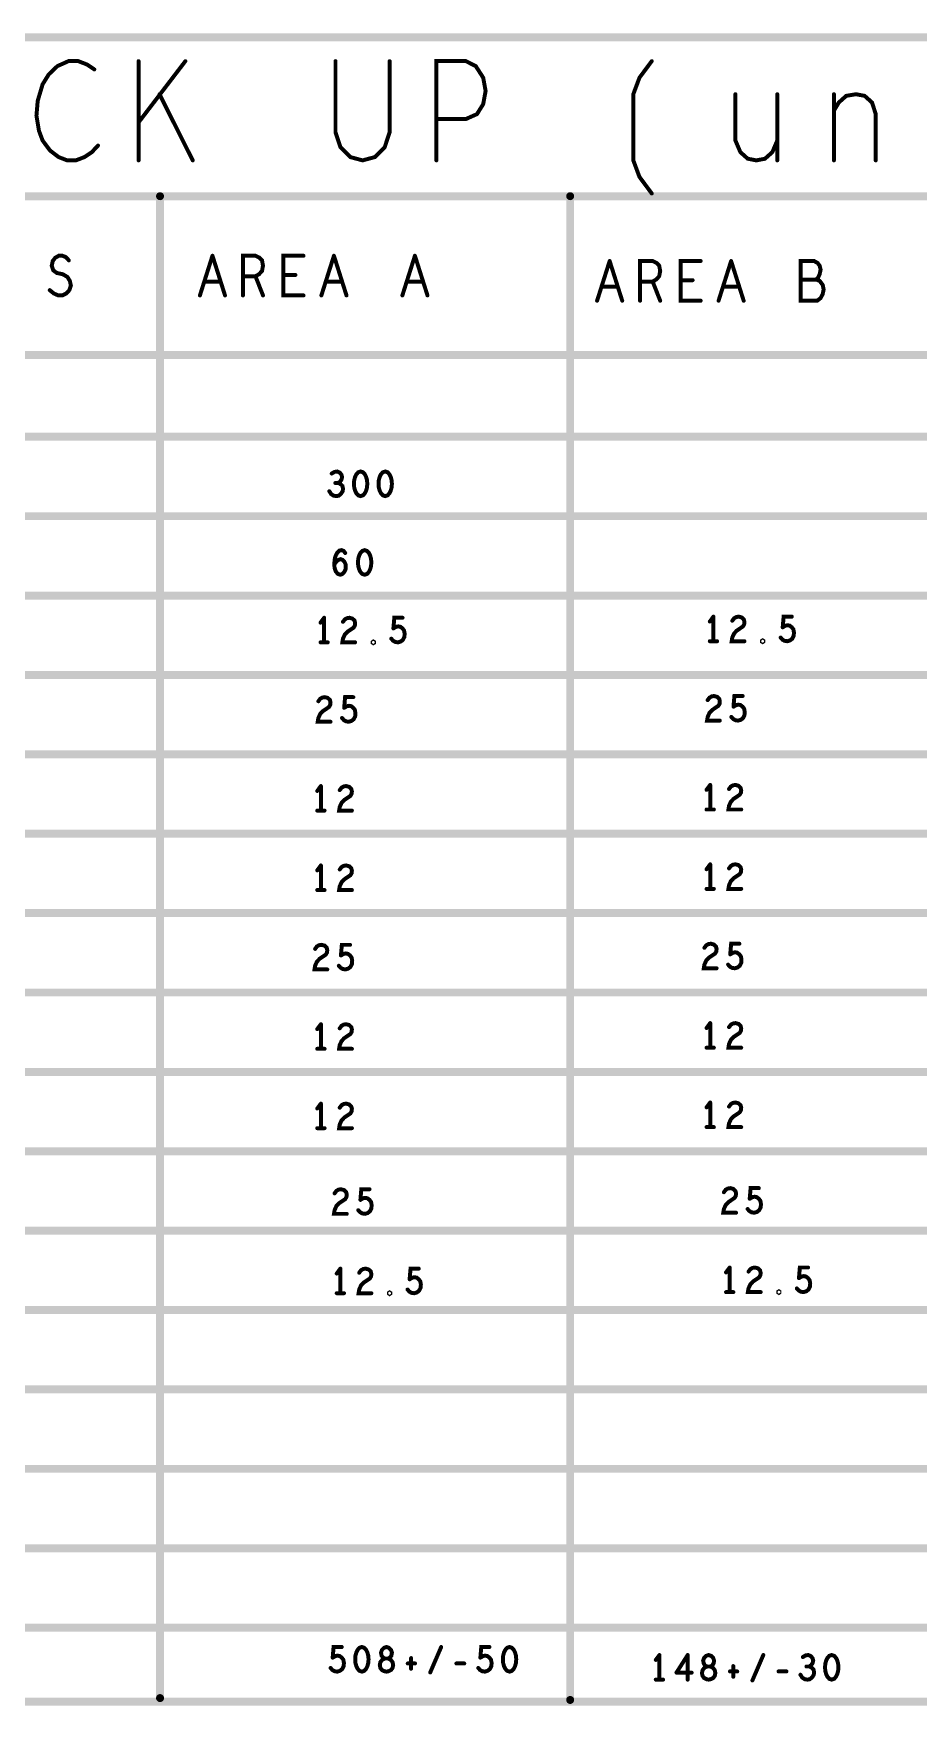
# Model space of a CAD drawing. Header units: millimetres. Extents: x 3362 to 3827, y -139 to 191.
# Drawn here: x 3731.9 to 3760.2, y 81.2 to 134.7 of the extents above; entities that cross this region are included whole.
import ezdxf

# ---------------------------------------------------------------- set-up
doc = ezdxf.new("R2010")
doc.units = ezdxf.units.MM
doc.header["$LTSCALE"] = 23.1
doc.layers.get('0').update_dxf_attribs({"linetype": 'CONTINUOUS'})

# ---------------------------------------------------------------- blocks, each defined once
blk = doc.blocks.new('PAD_R1')
at = {"const_width": 0.5}
blk.add_lwpolyline([(0.25, 0, 1), (-0.25, 0, 1)], format="xyb", close=True, dxfattribs=at)

msp = doc.modelspace()

# ---------------------------------------------------------------- linework, layer by layer
for points, const_width in [([(3787.355, 134.547), (3663.509, 134.547)], 0.254), ([(3733.871, 133.523), (3733.634, 133.682), (3733.359, 133.788), (3733.044, 133.788), (3732.69, 133.629), (3732.414, 133.365), (3732.217, 133.047), (3732.06, 132.518), (3732.02, 132.042), (3732.099, 131.565), (3732.217, 131.248), (3732.453, 130.93), (3732.729, 130.719), (3733.004, 130.613), (3733.28, 130.613), (3733.556, 130.719), (3733.792, 130.877), (3733.989, 131.089)], 0.127), ([(3736.784, 133.788), (3735.288, 131.83)], 0.127), ([(3735.288, 130.613), (3735.288, 133.788)], 0.127), ([(3741.587, 133.788), (3741.587, 131.513), (3741.745, 131.036), (3742.06, 130.719), (3742.453, 130.613), (3742.847, 130.719), (3743.162, 131.036), (3743.319, 131.513), (3743.319, 133.788)], 0.127), ([(3744.815, 130.613), (3744.815, 133.788), (3745.76, 133.788), (3746.075, 133.629), (3746.312, 133.259), (3746.39, 132.835), (3746.312, 132.412), (3746.115, 132.095), (3745.76, 131.936), (3744.815, 131.936)], 0.127), ([(3751.705, 129.555), (3751.312, 130.084), (3751.115, 130.613), (3751.115, 132.73), (3751.312, 133.259), (3751.705, 133.788)], 0.127), ([(3737.02, 130.613), (3735.957, 132.73)], 0.127), ([(3754.382, 132.73), (3754.382, 131.248), (3754.54, 130.877), (3754.776, 130.666), (3755.052, 130.613), (3755.327, 130.666), (3755.563, 130.877), (3755.721, 131.248)], 0.127), ([(3755.721, 130.613), (3755.721, 132.73)], 0.127), ([(3757.532, 132.2), (3757.689, 132.465), (3757.926, 132.677), (3758.241, 132.73), (3758.516, 132.677), (3758.752, 132.465), (3758.871, 132.095), (3758.871, 130.613)], 0.127), ([(3757.532, 130.613), (3757.532, 132.73)], 0.127), ([(3719.389, 129.467), (3735.974, 129.467), (3749.095, 129.467), (3749.095, 81.357)], 0.254), ([(3735.974, 129.467), (3735.974, 81.417)], 0.254), ([(3749.095, 129.467), (3761.543, 129.467), (3774.243, 129.467)], 0.254), ([(3732.445, 126.462), (3732.574, 126.356), (3732.718, 126.292), (3732.847, 126.292), (3732.976, 126.356), (3733.072, 126.462), (3733.121, 126.61), (3733.088, 126.758), (3733.008, 126.885), (3732.863, 126.97), (3732.67, 127.012), (3732.557, 127.097), (3732.509, 127.245), (3732.541, 127.393), (3732.622, 127.499), (3732.734, 127.562), (3732.847, 127.562), (3732.96, 127.52), (3733.056, 127.414)], 0.127), ([(3737.249, 126.292), (3737.651, 127.562)], 0.127), ([(3737.651, 127.562), (3738.053, 126.292)], 0.127), ([(3738.625, 126.292), (3738.625, 127.562), (3739.027, 127.562), (3739.156, 127.499), (3739.236, 127.414), (3739.268, 127.245), (3739.236, 127.075), (3739.14, 126.97), (3739.027, 126.906), (3738.625, 126.906)], 0.127), ([(3740.564, 126.292), (3739.92, 126.292), (3739.92, 127.562), (3740.564, 127.562)], 0.127), ([(3741.135, 126.292), (3741.537, 127.562)], 0.127), ([(3741.537, 127.562), (3741.939, 126.292)], 0.127), ([(3743.726, 126.292), (3744.128, 127.562)], 0.127), ([(3744.128, 127.562), (3744.53, 126.292)], 0.127), ([(3749.956, 126.123), (3750.358, 127.393)], 0.127), ([(3750.358, 127.393), (3750.76, 126.123)], 0.127), ([(3751.331, 126.123), (3751.331, 127.393), (3751.734, 127.393), (3751.862, 127.33), (3751.943, 127.245), (3751.975, 127.076), (3751.943, 126.906), (3751.846, 126.801), (3751.734, 126.737), (3751.331, 126.737)], 0.127), ([(3753.27, 126.123), (3752.627, 126.123), (3752.627, 127.393), (3753.27, 127.393)], 0.127), ([(3753.842, 126.123), (3754.244, 127.393)], 0.127), ([(3754.244, 127.393), (3754.646, 126.123)], 0.127), ([(3756.964, 126.801), (3757.028, 126.864), (3757.076, 126.97), (3757.108, 127.118), (3757.076, 127.245), (3757.012, 127.33), (3756.899, 127.393), (3756.465, 127.393), (3756.465, 126.123), (3756.996, 126.123), (3757.108, 126.208), (3757.173, 126.335), (3757.205, 126.483), (3757.173, 126.631), (3757.076, 126.758), (3756.964, 126.801), (3756.465, 126.801)], 0.127), ([(3737.908, 126.737), (3737.394, 126.737)], 0.127), ([(3739.027, 126.906), (3739.268, 126.292)], 0.127), ([(3740.306, 126.948), (3739.92, 126.948)], 0.127), ([(3741.795, 126.737), (3741.28, 126.737)], 0.127), ([(3744.385, 126.737), (3743.871, 126.737)], 0.127), ([(3751.734, 126.737), (3751.975, 126.123)], 0.127), ([(3753.013, 126.779), (3752.627, 126.779)], 0.127), ([(3750.615, 126.568), (3750.1, 126.568)], 0.127), ([(3754.501, 126.568), (3753.987, 126.568)], 0.127), ([(3663.509, 124.387), (3787.355, 124.387)], 0.254), ([(3663.509, 121.771), (3787.355, 121.771)], 0.254), ([(3741.671, 120.292), (3741.729, 120.332), (3741.778, 120.397), (3741.798, 120.476), (3741.778, 120.555), (3741.729, 120.62), (3741.642, 120.66), (3741.554, 120.646), (3741.466, 120.594)], 0.127), ([(3741.389, 120.03), (3741.447, 119.938), (3741.525, 119.886), (3741.613, 119.872), (3741.691, 119.886), (3741.768, 119.951), (3741.817, 120.03), (3741.827, 120.109), (3741.807, 120.2), (3741.739, 120.266), (3741.671, 120.292), (3741.583, 120.292)], 0.127), ([(3663.509, 119.231), (3787.355, 119.231)], 0.254), ([(3741.548, 117.684), (3741.616, 117.776), (3741.674, 117.829), (3741.752, 117.855), (3741.82, 117.829), (3741.869, 117.776), (3741.908, 117.697), (3741.917, 117.606), (3741.908, 117.527), (3741.869, 117.448), (3741.81, 117.382), (3741.742, 117.356), (3741.664, 117.382), (3741.596, 117.461), (3741.557, 117.579), (3741.548, 117.711), (3741.567, 117.881), (3741.596, 117.973), (3741.645, 118.065), (3741.713, 118.13), (3741.781, 118.144), (3741.849, 118.117), (3741.898, 118.052)], 0.127), ([(3663.509, 116.691), (3787.355, 116.691)], 0.254), ([(3678.749, 116.691), (3678.749, 114.151), (3787.355, 114.151)], 0.254), ([(3741.224, 115.98), (3741.107, 115.823)], 0.127), ([(3741.224, 115.193), (3741.224, 115.98)], 0.127), ([(3741.826, 115.849), (3741.885, 115.927), (3741.953, 115.967), (3742.031, 115.98), (3742.128, 115.954), (3742.196, 115.888), (3742.216, 115.809), (3742.206, 115.731), (3742.167, 115.665), (3741.972, 115.534), (3741.885, 115.442), (3741.826, 115.311), (3741.807, 115.193), (3742.216, 115.193)], 0.127), ([(3743.372, 115.311), (3743.43, 115.245), (3743.498, 115.206), (3743.586, 115.193), (3743.673, 115.219), (3743.742, 115.271), (3743.79, 115.363), (3743.8, 115.468), (3743.781, 115.573), (3743.732, 115.639), (3743.664, 115.691), (3743.596, 115.704), (3743.527, 115.691), (3743.44, 115.639)], 0.127), ([(3743.44, 115.639), (3743.469, 115.98), (3743.732, 115.98)], 0.127), ([(3753.679, 116.016), (3753.562, 115.859)], 0.127), ([(3753.679, 115.229), (3753.679, 116.016)], 0.127), ([(3754.281, 115.885), (3754.34, 115.963), (3754.408, 116.003), (3754.486, 116.016), (3754.583, 115.99), (3754.651, 115.924), (3754.671, 115.845), (3754.661, 115.767), (3754.622, 115.701), (3754.427, 115.57), (3754.34, 115.478), (3754.281, 115.347), (3754.262, 115.229), (3754.671, 115.229)], 0.127), ([(3755.827, 115.347), (3755.885, 115.281), (3755.953, 115.242), (3756.041, 115.229), (3756.129, 115.255), (3756.197, 115.307), (3756.245, 115.399), (3756.255, 115.504), (3756.236, 115.609), (3756.187, 115.675), (3756.119, 115.727), (3756.051, 115.74), (3755.983, 115.727), (3755.895, 115.675)], 0.127), ([(3755.895, 115.675), (3755.924, 116.016), (3756.187, 116.016)], 0.127), ([(3741.107, 115.193), (3741.34, 115.193)], 0.127), ([(3753.562, 115.229), (3753.796, 115.229)], 0.127), ([(3741.039, 113.309), (3741.097, 113.387), (3741.165, 113.427), (3741.243, 113.44), (3741.34, 113.414), (3741.409, 113.348), (3741.428, 113.269), (3741.418, 113.191), (3741.379, 113.125), (3741.185, 112.994), (3741.097, 112.902), (3741.039, 112.771), (3741.019, 112.653), (3741.428, 112.653)], 0.127), ([(3741.865, 113.099), (3741.894, 113.44), (3742.157, 113.44)], 0.127), ([(3753.494, 113.345), (3753.552, 113.423), (3753.62, 113.463), (3753.698, 113.476), (3753.796, 113.45), (3753.864, 113.384), (3753.883, 113.305), (3753.874, 113.227), (3753.835, 113.161), (3753.64, 113.03), (3753.552, 112.938), (3753.494, 112.807), (3753.474, 112.689), (3753.883, 112.689)], 0.127), ([(3754.32, 113.135), (3754.349, 113.476), (3754.612, 113.476)], 0.127), ([(3741.797, 112.771), (3741.855, 112.705), (3741.923, 112.666), (3742.011, 112.653), (3742.099, 112.679), (3742.167, 112.731), (3742.216, 112.823), (3742.225, 112.928), (3742.206, 113.033), (3742.157, 113.099), (3742.089, 113.151), (3742.021, 113.164), (3741.953, 113.151), (3741.865, 113.099)], 0.127), ([(3754.252, 112.807), (3754.311, 112.741), (3754.379, 112.702), (3754.466, 112.689), (3754.554, 112.715), (3754.622, 112.767), (3754.671, 112.859), (3754.68, 112.964), (3754.661, 113.069), (3754.612, 113.135), (3754.544, 113.187), (3754.476, 113.2), (3754.408, 113.187), (3754.32, 113.135)], 0.127), ([(3663.509, 111.611), (3787.355, 111.611)], 0.254), ([(3741.12, 110.596), (3741.003, 110.439)], 0.127), ([(3741.12, 109.809), (3741.12, 110.596)], 0.127), ([(3741.722, 110.465), (3741.781, 110.544), (3741.849, 110.583), (3741.927, 110.596), (3742.024, 110.57), (3742.092, 110.504), (3742.112, 110.426), (3742.102, 110.347), (3742.063, 110.281), (3741.868, 110.15), (3741.781, 110.058), (3741.722, 109.927), (3741.703, 109.809), (3742.112, 109.809)], 0.127), ([(3753.575, 110.632), (3753.458, 110.475)], 0.127), ([(3753.575, 109.845), (3753.575, 110.632)], 0.127), ([(3754.177, 110.501), (3754.236, 110.58), (3754.304, 110.619), (3754.382, 110.632), (3754.479, 110.606), (3754.547, 110.54), (3754.567, 110.462), (3754.557, 110.383), (3754.518, 110.317), (3754.323, 110.186), (3754.236, 110.094), (3754.177, 109.963), (3754.158, 109.845), (3754.567, 109.845)], 0.127), ([(3741.003, 109.809), (3741.237, 109.809)], 0.127), ([(3753.458, 109.845), (3753.692, 109.845)], 0.127), ([(3663.509, 109.071), (3787.355, 109.071)], 0.254), ([(3741.12, 108.056), (3741.003, 107.899)], 0.127), ([(3741.12, 107.269), (3741.12, 108.056)], 0.127), ([(3741.722, 107.925), (3741.781, 108.004), (3741.849, 108.043), (3741.927, 108.056), (3742.024, 108.03), (3742.092, 107.964), (3742.112, 107.886), (3742.102, 107.807), (3742.063, 107.741), (3741.868, 107.61), (3741.781, 107.518), (3741.722, 107.387), (3741.703, 107.269), (3742.112, 107.269)], 0.127), ([(3753.575, 108.092), (3753.458, 107.935)], 0.127), ([(3753.575, 107.305), (3753.575, 108.092)], 0.127), ([(3754.177, 107.961), (3754.236, 108.04), (3754.304, 108.079), (3754.382, 108.092), (3754.479, 108.066), (3754.547, 108), (3754.567, 107.922), (3754.557, 107.843), (3754.518, 107.777), (3754.323, 107.646), (3754.236, 107.554), (3754.177, 107.423), (3754.158, 107.305), (3754.567, 107.305)], 0.127), ([(3741.003, 107.269), (3741.237, 107.269)], 0.127), ([(3753.458, 107.305), (3753.692, 107.305)], 0.127), ([(3663.509, 106.531), (3787.355, 106.531)], 0.254), ([(3740.935, 105.385), (3740.993, 105.464), (3741.061, 105.503), (3741.139, 105.516), (3741.237, 105.49), (3741.305, 105.424), (3741.324, 105.346), (3741.315, 105.267), (3741.275, 105.201), (3741.081, 105.07), (3740.993, 104.978), (3740.935, 104.847), (3740.915, 104.729), (3741.324, 104.729)], 0.127), ([(3741.761, 105.175), (3741.79, 105.516), (3742.053, 105.516)], 0.127), ([(3753.39, 105.421), (3753.448, 105.5), (3753.516, 105.539), (3753.594, 105.552), (3753.692, 105.526), (3753.76, 105.46), (3753.779, 105.382), (3753.77, 105.303), (3753.731, 105.237), (3753.536, 105.106), (3753.448, 105.014), (3753.39, 104.883), (3753.37, 104.765), (3753.779, 104.765)], 0.127), ([(3754.216, 105.211), (3754.245, 105.552), (3754.508, 105.552)], 0.127), ([(3741.693, 104.847), (3741.751, 104.781), (3741.82, 104.742), (3741.907, 104.729), (3741.995, 104.755), (3742.063, 104.808), (3742.112, 104.9), (3742.121, 105.004), (3742.102, 105.109), (3742.053, 105.175), (3741.985, 105.227), (3741.917, 105.241), (3741.849, 105.227), (3741.761, 105.175)], 0.127), ([(3754.148, 104.883), (3754.207, 104.817), (3754.275, 104.778), (3754.362, 104.765), (3754.45, 104.791), (3754.518, 104.844), (3754.567, 104.936), (3754.576, 105.04), (3754.557, 105.145), (3754.508, 105.211), (3754.44, 105.263), (3754.372, 105.277), (3754.304, 105.263), (3754.216, 105.211)], 0.127), ([(3663.509, 103.991), (3787.355, 103.991)], 0.254), ([(3741.12, 102.976), (3741.003, 102.819)], 0.127), ([(3741.12, 102.189), (3741.12, 102.976)], 0.127), ([(3741.722, 102.845), (3741.781, 102.924), (3741.849, 102.963), (3741.927, 102.976), (3742.024, 102.95), (3742.092, 102.884), (3742.112, 102.806), (3742.102, 102.727), (3742.063, 102.661), (3741.868, 102.53), (3741.781, 102.438), (3741.722, 102.307), (3741.703, 102.189), (3742.112, 102.189)], 0.127), ([(3753.575, 103.012), (3753.458, 102.855)], 0.127), ([(3753.575, 102.225), (3753.575, 103.012)], 0.127), ([(3754.177, 102.881), (3754.236, 102.96), (3754.304, 102.999), (3754.382, 103.012), (3754.479, 102.986), (3754.547, 102.92), (3754.567, 102.842), (3754.557, 102.763), (3754.518, 102.697), (3754.323, 102.566), (3754.236, 102.474), (3754.177, 102.343), (3754.158, 102.225), (3754.567, 102.225)], 0.127), ([(3741.003, 102.189), (3741.237, 102.189)], 0.127), ([(3753.458, 102.225), (3753.692, 102.225)], 0.127), ([(3663.509, 101.451), (3787.355, 101.451)], 0.254), ([(3741.12, 100.436), (3741.003, 100.279)], 0.127), ([(3741.12, 99.649), (3741.12, 100.436)], 0.127), ([(3741.722, 100.305), (3741.781, 100.384), (3741.849, 100.423), (3741.927, 100.436), (3742.024, 100.41), (3742.092, 100.344), (3742.112, 100.266), (3742.102, 100.187), (3742.063, 100.121), (3741.868, 99.99), (3741.781, 99.898), (3741.722, 99.767), (3741.703, 99.649), (3742.112, 99.649)], 0.127), ([(3753.575, 100.472), (3753.458, 100.315)], 0.127), ([(3753.575, 99.685), (3753.575, 100.472)], 0.127), ([(3754.177, 100.341), (3754.236, 100.42), (3754.304, 100.459), (3754.382, 100.472), (3754.479, 100.446), (3754.547, 100.38), (3754.567, 100.302), (3754.557, 100.223), (3754.518, 100.157), (3754.323, 100.026), (3754.236, 99.934), (3754.177, 99.803), (3754.158, 99.685), (3754.567, 99.685)], 0.127), ([(3741.003, 99.649), (3741.237, 99.649)], 0.127), ([(3753.458, 99.685), (3753.692, 99.685)], 0.127), ([(3663.509, 98.911), (3787.355, 98.911)], 0.254), ([(3678.749, 98.911), (3678.749, 96.371), (3787.355, 96.371)], 0.254), ([(3741.558, 97.565), (3741.616, 97.644), (3741.684, 97.683), (3741.762, 97.696), (3741.859, 97.67), (3741.927, 97.604), (3741.947, 97.526), (3741.937, 97.447), (3741.898, 97.381), (3741.704, 97.25), (3741.616, 97.158), (3741.558, 97.027), (3741.538, 96.909), (3741.947, 96.909)], 0.127), ([(3742.316, 97.027), (3742.374, 96.962), (3742.442, 96.922), (3742.53, 96.909), (3742.618, 96.935), (3742.686, 96.988), (3742.734, 97.08), (3742.744, 97.185), (3742.725, 97.289), (3742.676, 97.355), (3742.608, 97.408), (3742.54, 97.421), (3742.472, 97.408), (3742.384, 97.355)], 0.127), ([(3742.384, 97.355), (3742.413, 97.696), (3742.676, 97.696)], 0.127), ([(3754.013, 97.601), (3754.071, 97.68), (3754.139, 97.719), (3754.217, 97.732), (3754.315, 97.706), (3754.383, 97.64), (3754.402, 97.562), (3754.393, 97.483), (3754.353, 97.417), (3754.159, 97.286), (3754.071, 97.194), (3754.013, 97.063), (3753.993, 96.945), (3754.402, 96.945)], 0.127), ([(3754.771, 97.063), (3754.829, 96.998), (3754.897, 96.958), (3754.985, 96.945), (3755.073, 96.971), (3755.141, 97.024), (3755.19, 97.116), (3755.199, 97.221), (3755.18, 97.325), (3755.131, 97.391), (3755.063, 97.444), (3754.995, 97.457), (3754.927, 97.444), (3754.839, 97.391)], 0.127), ([(3754.839, 97.391), (3754.868, 97.732), (3755.131, 97.732)], 0.127), ([(3754.198, 95.192), (3754.081, 95.035)], 0.127), ([(3754.198, 94.405), (3754.198, 95.192)], 0.127), ([(3754.8, 95.061), (3754.859, 95.14), (3754.927, 95.179), (3755.005, 95.192), (3755.102, 95.166), (3755.17, 95.1), (3755.19, 95.022), (3755.18, 94.943), (3755.141, 94.877), (3754.946, 94.746), (3754.859, 94.654), (3754.8, 94.523), (3754.781, 94.405), (3755.19, 94.405)], 0.127), ([(3756.414, 94.851), (3756.443, 95.192), (3756.706, 95.192)], 0.127), ([(3741.743, 95.156), (3741.626, 94.999)], 0.127), ([(3741.743, 94.369), (3741.743, 95.156)], 0.127), ([(3742.345, 95.025), (3742.403, 95.104), (3742.472, 95.143), (3742.55, 95.156), (3742.647, 95.13), (3742.715, 95.064), (3742.734, 94.986), (3742.725, 94.907), (3742.686, 94.841), (3742.491, 94.71), (3742.403, 94.618), (3742.345, 94.487), (3742.326, 94.369), (3742.734, 94.369)], 0.127), ([(3743.891, 94.487), (3743.949, 94.422), (3744.017, 94.382), (3744.105, 94.369), (3744.192, 94.395), (3744.26, 94.448), (3744.309, 94.54), (3744.319, 94.645), (3744.3, 94.749), (3744.251, 94.815), (3744.183, 94.868), (3744.114, 94.881), (3744.046, 94.868), (3743.959, 94.815)], 0.127), ([(3743.959, 94.815), (3743.988, 95.156), (3744.251, 95.156)], 0.127), ([(3756.346, 94.523), (3756.404, 94.458), (3756.472, 94.418), (3756.56, 94.405), (3756.648, 94.431), (3756.716, 94.484), (3756.764, 94.576), (3756.774, 94.681), (3756.755, 94.785), (3756.706, 94.851), (3756.638, 94.904), (3756.57, 94.917), (3756.502, 94.904), (3756.414, 94.851)], 0.127), ([(3741.626, 94.369), (3741.859, 94.369)], 0.127), ([(3754.081, 94.405), (3754.315, 94.405)], 0.127), ([(3663.509, 93.831), (3787.355, 93.831)], 0.254), ([(3663.509, 91.291), (3787.355, 91.291)], 0.254), ([(3663.509, 88.751), (3787.355, 88.751)], 0.254), ([(3663.509, 88.751), (3787.355, 88.751)], 0.254), ([(3663.509, 86.211), (3787.355, 86.211)], 0.254), ([(3787.355, 83.671), (3663.509, 83.671)], 0.254), ([(3741.497, 82.709), (3741.526, 83.05), (3741.789, 83.05)], 0.127), ([(3744.618, 82.237), (3744.968, 83.05)], 0.127), ([(3746.222, 82.709), (3746.251, 83.05), (3746.514, 83.05)], 0.127), ([(3741.429, 82.381), (3741.488, 82.315), (3741.556, 82.276), (3741.643, 82.263), (3741.731, 82.289), (3741.799, 82.342), (3741.848, 82.433), (3741.857, 82.538), (3741.838, 82.643), (3741.789, 82.709), (3741.721, 82.761), (3741.653, 82.775), (3741.585, 82.761), (3741.497, 82.709)], 0.127), ([(3743.898, 82.525), (3744.132, 82.525)], 0.127), ([(3744.005, 82.696), (3744.005, 82.355)], 0.127), ([(3745.454, 82.525), (3745.707, 82.525)], 0.127), ([(3746.154, 82.381), (3746.212, 82.315), (3746.28, 82.276), (3746.368, 82.263), (3746.455, 82.289), (3746.523, 82.342), (3746.572, 82.433), (3746.582, 82.538), (3746.562, 82.643), (3746.514, 82.709), (3746.446, 82.761), (3746.377, 82.775), (3746.309, 82.761), (3746.222, 82.709)], 0.127), ([(3751.951, 82.794), (3751.834, 82.637)], 0.127), ([(3751.951, 82.007), (3751.951, 82.794)], 0.127), ([(3752.855, 82.794), (3752.495, 82.23)], 0.127), ([(3752.855, 82.007), (3752.855, 82.794)], 0.127), ([(3754.313, 82.44), (3754.313, 82.099)], 0.127), ([(3754.925, 81.981), (3755.275, 82.794)], 0.127), ([(3756.461, 82.164), (3756.519, 82.073), (3756.597, 82.02), (3756.685, 82.007), (3756.763, 82.02), (3756.841, 82.086), (3756.889, 82.164), (3756.899, 82.243), (3756.879, 82.335), (3756.811, 82.401), (3756.743, 82.427), (3756.655, 82.427)], 0.127), ([(3756.743, 82.427), (3756.801, 82.466), (3756.85, 82.532), (3756.87, 82.611), (3756.85, 82.689), (3756.801, 82.755), (3756.714, 82.794), (3756.626, 82.781), (3756.539, 82.729)], 0.127), ([(3751.834, 82.007), (3752.067, 82.007)], 0.127), ([(3752.495, 82.23), (3752.981, 82.23)], 0.127), ([(3754.206, 82.269), (3754.439, 82.269)], 0.127), ([(3755.761, 82.269), (3756.014, 82.269)], 0.127), ([(3787.294, 81.304), (3663.448, 81.304)], 0.254)]:
    msp.add_lwpolyline(points, dxfattribs=dict(const_width=const_width))
at = {"const_width": 0.127}
for points in [[(3742.39, 120.66), (3742.312, 120.634), (3742.254, 120.568), (3742.215, 120.489), (3742.186, 120.384), (3742.176, 120.266), (3742.186, 120.148), (3742.215, 120.043), (3742.254, 119.964), (3742.312, 119.898), (3742.39, 119.872), (3742.468, 119.898), (3742.527, 119.964), (3742.566, 120.043), (3742.595, 120.148), (3742.604, 120.266), (3742.595, 120.384), (3742.566, 120.489), (3742.527, 120.568), (3742.468, 120.634)], [(3743.178, 120.66), (3743.1, 120.634), (3743.041, 120.568), (3743.002, 120.489), (3742.973, 120.384), (3742.964, 120.266), (3742.973, 120.148), (3743.002, 120.043), (3743.041, 119.964), (3743.1, 119.898), (3743.178, 119.872), (3743.256, 119.898), (3743.314, 119.964), (3743.353, 120.043), (3743.382, 120.148), (3743.392, 120.266), (3743.382, 120.384), (3743.353, 120.489), (3743.314, 120.568), (3743.256, 120.634)], [(3742.52, 118.144), (3742.442, 118.117), (3742.383, 118.052), (3742.345, 117.973), (3742.315, 117.868), (3742.306, 117.75), (3742.315, 117.632), (3742.345, 117.527), (3742.383, 117.448), (3742.442, 117.382), (3742.52, 117.356), (3742.598, 117.382), (3742.656, 117.448), (3742.695, 117.527), (3742.724, 117.632), (3742.734, 117.75), (3742.724, 117.868), (3742.695, 117.973), (3742.656, 118.052), (3742.598, 118.117)], [(3742.798, 115.166), (3742.779, 115.179), (3742.779, 115.206), (3742.798, 115.219), (3742.818, 115.206), (3742.818, 115.179)], [(3755.254, 115.203), (3755.234, 115.215), (3755.234, 115.242), (3755.254, 115.255), (3755.273, 115.242), (3755.273, 115.215)], [(3743.317, 94.343), (3743.298, 94.356), (3743.298, 94.382), (3743.317, 94.395), (3743.337, 94.382), (3743.337, 94.356)], [(3755.773, 94.379), (3755.753, 94.392), (3755.753, 94.418), (3755.773, 94.431), (3755.792, 94.418), (3755.792, 94.392)], [(3742.431, 83.05), (3742.353, 83.024), (3742.294, 82.958), (3742.255, 82.879), (3742.226, 82.775), (3742.217, 82.656), (3742.226, 82.538), (3742.255, 82.433), (3742.294, 82.355), (3742.353, 82.289), (3742.431, 82.263), (3742.509, 82.289), (3742.567, 82.355), (3742.606, 82.433), (3742.635, 82.538), (3742.645, 82.656), (3742.635, 82.775), (3742.606, 82.879), (3742.567, 82.958), (3742.509, 83.024)], [(3743.218, 82.263), (3743.286, 82.276), (3743.364, 82.315), (3743.413, 82.381), (3743.432, 82.473), (3743.413, 82.565), (3743.354, 82.643), (3743.267, 82.683), (3743.169, 82.683), (3743.111, 82.709), (3743.062, 82.775), (3743.043, 82.867), (3743.072, 82.958), (3743.14, 83.024), (3743.218, 83.05), (3743.296, 83.024), (3743.364, 82.958), (3743.393, 82.867), (3743.374, 82.775), (3743.325, 82.709), (3743.267, 82.683), (3743.169, 82.683), (3743.082, 82.643), (3743.023, 82.565), (3743.004, 82.473), (3743.023, 82.381), (3743.072, 82.315), (3743.15, 82.276)], [(3747.155, 83.05), (3747.077, 83.024), (3747.019, 82.958), (3746.98, 82.879), (3746.951, 82.775), (3746.941, 82.656), (3746.951, 82.538), (3746.98, 82.433), (3747.019, 82.355), (3747.077, 82.289), (3747.155, 82.263), (3747.233, 82.289), (3747.291, 82.355), (3747.33, 82.433), (3747.36, 82.538), (3747.369, 82.656), (3747.36, 82.775), (3747.33, 82.879), (3747.291, 82.958), (3747.233, 83.024)], [(3753.525, 82.007), (3753.593, 82.02), (3753.671, 82.06), (3753.72, 82.125), (3753.74, 82.217), (3753.72, 82.309), (3753.662, 82.387), (3753.574, 82.427), (3753.477, 82.427), (3753.418, 82.453), (3753.37, 82.519), (3753.35, 82.611), (3753.379, 82.702), (3753.447, 82.768), (3753.525, 82.794), (3753.603, 82.768), (3753.671, 82.702), (3753.701, 82.611), (3753.681, 82.519), (3753.633, 82.453), (3753.574, 82.427), (3753.477, 82.427), (3753.389, 82.387), (3753.331, 82.309), (3753.311, 82.217), (3753.331, 82.125), (3753.379, 82.06), (3753.457, 82.02)], [(3757.462, 82.794), (3757.384, 82.768), (3757.326, 82.702), (3757.287, 82.624), (3757.258, 82.519), (3757.248, 82.401), (3757.258, 82.283), (3757.287, 82.178), (3757.326, 82.099), (3757.384, 82.033), (3757.462, 82.007), (3757.54, 82.033), (3757.599, 82.099), (3757.638, 82.178), (3757.667, 82.283), (3757.677, 82.401), (3757.667, 82.519), (3757.638, 82.624), (3757.599, 82.702), (3757.54, 82.768)]]:
    msp.add_lwpolyline(points, close=True, dxfattribs=at)

# ---------------------------------------------------------------- block references
for p, xscale, yscale in [((3735.288, 133.788), 0.127, 0.127), ((3736.784, 133.788), 0.127, 0.127), ((3741.587, 133.788), 0.127, 0.127), ((3743.319, 133.788), 0.127, 0.127), ((3751.705, 133.788), 0.127, 0.127), ((3733.871, 133.523), 0.127, 0.127), ((3735.957, 132.73), 0.127, 0.127), ((3754.382, 132.73), 0.127, 0.127), ((3755.721, 132.73), 0.127, 0.127), ((3757.532, 132.73), 0.127, 0.127), ((3757.532, 132.2), 0.127, 0.127), ((3735.288, 131.83), 0.127, 0.127), ((3744.815, 131.936), 0.127, 0.127), ((3733.989, 131.089), 0.127, 0.127), ((3755.721, 131.248), 0.127, 0.127), ((3735.288, 130.613), 0.127, 0.127), ((3737.02, 130.613), 0.127, 0.127), ((3744.815, 130.613), 0.127, 0.127), ((3755.721, 130.613), 0.127, 0.127), ((3757.532, 130.613), 0.127, 0.127), ((3758.871, 130.613), 0.127, 0.127), ((3735.974, 129.467), 0.254, 0.254), ((3749.095, 129.467), 0.254, 0.254), ((3751.705, 129.555), 0.127, 0.127), ((3733.056, 127.414), 0.127, 0.127), ((3737.651, 127.562), 0.127, 0.127), ((3737.651, 127.562), 0.127, 0.127), ((3740.564, 127.562), 0.127, 0.127), ((3741.537, 127.562), 0.127, 0.127), ((3741.537, 127.562), 0.127, 0.127), ((3744.128, 127.562), 0.127, 0.127), ((3744.128, 127.562), 0.127, 0.127), ((3750.358, 127.393), 0.127, 0.127), ((3750.358, 127.393), 0.127, 0.127), ((3753.27, 127.393), 0.127, 0.127), ((3754.244, 127.393), 0.127, 0.127), ((3754.244, 127.393), 0.127, 0.127), ((3737.394, 126.737), 0.127, 0.127), ((3737.908, 126.737), 0.127, 0.127), ((3738.625, 126.906), 0.127, 0.127), ((3739.027, 126.906), 0.127, 0.127), ((3739.92, 126.948), 0.127, 0.127), ((3740.306, 126.948), 0.127, 0.127), ((3741.28, 126.737), 0.127, 0.127), ((3741.795, 126.737), 0.127, 0.127), ((3743.871, 126.737), 0.127, 0.127), ((3744.385, 126.737), 0.127, 0.127), ((3751.331, 126.737), 0.127, 0.127), ((3751.734, 126.737), 0.127, 0.127), ((3752.627, 126.779), 0.127, 0.127), ((3753.013, 126.779), 0.127, 0.127), ((3756.465, 126.801), 0.127, 0.127), ((3756.964, 126.801), 0.127, 0.127), ((3732.445, 126.462), 0.127, 0.127), ((3737.249, 126.292), 0.127, 0.127), ((3738.053, 126.292), 0.127, 0.127), ((3738.625, 126.292), 0.127, 0.127), ((3739.268, 126.292), 0.127, 0.127), ((3740.564, 126.292), 0.127, 0.127), ((3741.135, 126.292), 0.127, 0.127), ((3741.939, 126.292), 0.127, 0.127), ((3743.726, 126.292), 0.127, 0.127), ((3744.53, 126.292), 0.127, 0.127), ((3750.1, 126.568), 0.127, 0.127), ((3750.615, 126.568), 0.127, 0.127), ((3753.987, 126.568), 0.127, 0.127), ((3754.501, 126.568), 0.127, 0.127), ((3749.956, 126.123), 0.127, 0.127), ((3750.76, 126.123), 0.127, 0.127), ((3751.331, 126.123), 0.127, 0.127), ((3751.975, 126.123), 0.127, 0.127), ((3753.27, 126.123), 0.127, 0.127), ((3753.842, 126.123), 0.127, 0.127), ((3754.646, 126.123), 0.127, 0.127), ((3741.466, 120.594), 0.127, 0.127), ((3741.389, 120.03), 0.127, 0.127), ((3741.583, 120.292), 0.127, 0.127), ((3741.671, 120.292), 0.127, 0.127), ((3741.548, 117.684), 0.127, 0.127), ((3741.898, 118.052), 0.127, 0.127), ((3741.107, 115.823), 0.127, 0.127), ((3741.224, 115.98), 0.127, 0.127), ((3741.224, 115.98), 0.127, 0.127), ((3741.826, 115.849), 0.127, 0.127), ((3743.44, 115.639), 0.127, 0.127), ((3743.44, 115.639), 0.127, 0.127), ((3743.732, 115.98), 0.127, 0.127), ((3753.562, 115.859), 0.127, 0.127), ((3753.679, 116.016), 0.127, 0.127), ((3753.679, 116.016), 0.127, 0.127), ((3754.281, 115.885), 0.127, 0.127), ((3755.895, 115.675), 0.127, 0.127), ((3755.895, 115.675), 0.127, 0.127), ((3756.187, 116.016), 0.127, 0.127), ((3741.107, 115.193), 0.127, 0.127), ((3741.224, 115.193), 0.127, 0.127), ((3741.34, 115.193), 0.127, 0.127), ((3742.216, 115.193), 0.127, 0.127), ((3743.372, 115.311), 0.127, 0.127), ((3753.562, 115.229), 0.127, 0.127), ((3753.679, 115.229), 0.127, 0.127), ((3753.796, 115.229), 0.127, 0.127), ((3754.671, 115.229), 0.127, 0.127), ((3755.827, 115.347), 0.127, 0.127), ((3742.157, 113.44), 0.127, 0.127), ((3754.612, 113.476), 0.127, 0.127), ((3741.039, 113.309), 0.127, 0.127), ((3741.865, 113.099), 0.127, 0.127), ((3741.865, 113.099), 0.127, 0.127), ((3753.494, 113.345), 0.127, 0.127), ((3754.32, 113.135), 0.127, 0.127), ((3754.32, 113.135), 0.127, 0.127), ((3741.428, 112.653), 0.127, 0.127), ((3741.797, 112.771), 0.127, 0.127), ((3753.883, 112.689), 0.127, 0.127), ((3754.252, 112.807), 0.127, 0.127), ((3741.003, 110.439), 0.127, 0.127), ((3741.12, 110.596), 0.127, 0.127), ((3741.12, 110.596), 0.127, 0.127), ((3741.722, 110.465), 0.127, 0.127), ((3753.458, 110.475), 0.127, 0.127), ((3753.575, 110.632), 0.127, 0.127), ((3753.575, 110.632), 0.127, 0.127), ((3754.177, 110.501), 0.127, 0.127), ((3741.003, 109.809), 0.127, 0.127), ((3741.12, 109.809), 0.127, 0.127), ((3741.237, 109.809), 0.127, 0.127), ((3742.112, 109.809), 0.127, 0.127), ((3753.458, 109.845), 0.127, 0.127), ((3753.575, 109.845), 0.127, 0.127), ((3753.692, 109.845), 0.127, 0.127), ((3754.567, 109.845), 0.127, 0.127), ((3741.12, 108.056), 0.127, 0.127), ((3741.12, 108.056), 0.127, 0.127), ((3753.575, 108.092), 0.127, 0.127), ((3753.575, 108.092), 0.127, 0.127), ((3741.003, 107.899), 0.127, 0.127), ((3741.722, 107.925), 0.127, 0.127), ((3753.458, 107.935), 0.127, 0.127), ((3754.177, 107.961), 0.127, 0.127), ((3741.003, 107.269), 0.127, 0.127), ((3741.12, 107.269), 0.127, 0.127), ((3741.237, 107.269), 0.127, 0.127), ((3742.112, 107.269), 0.127, 0.127), ((3753.458, 107.305), 0.127, 0.127), ((3753.575, 107.305), 0.127, 0.127), ((3753.692, 107.305), 0.127, 0.127), ((3754.567, 107.305), 0.127, 0.127), ((3740.935, 105.385), 0.127, 0.127), ((3742.053, 105.516), 0.127, 0.127), ((3753.39, 105.421), 0.127, 0.127), ((3754.508, 105.552), 0.127, 0.127), ((3741.693, 104.847), 0.127, 0.127), ((3741.761, 105.175), 0.127, 0.127), ((3741.761, 105.175), 0.127, 0.127), ((3754.148, 104.883), 0.127, 0.127), ((3754.216, 105.211), 0.127, 0.127), ((3754.216, 105.211), 0.127, 0.127), ((3741.324, 104.729), 0.127, 0.127), ((3753.779, 104.765), 0.127, 0.127), ((3741.003, 102.819), 0.127, 0.127), ((3741.12, 102.976), 0.127, 0.127), ((3741.12, 102.976), 0.127, 0.127), ((3741.722, 102.845), 0.127, 0.127), ((3753.458, 102.855), 0.127, 0.127), ((3753.575, 103.012), 0.127, 0.127), ((3753.575, 103.012), 0.127, 0.127), ((3754.177, 102.881), 0.127, 0.127), ((3741.003, 102.189), 0.127, 0.127), ((3741.12, 102.189), 0.127, 0.127), ((3741.237, 102.189), 0.127, 0.127), ((3742.112, 102.189), 0.127, 0.127), ((3753.458, 102.225), 0.127, 0.127), ((3753.575, 102.225), 0.127, 0.127), ((3753.692, 102.225), 0.127, 0.127), ((3754.567, 102.225), 0.127, 0.127), ((3741.003, 100.279), 0.127, 0.127), ((3741.12, 100.436), 0.127, 0.127), ((3741.12, 100.436), 0.127, 0.127), ((3741.722, 100.305), 0.127, 0.127), ((3753.458, 100.315), 0.127, 0.127), ((3753.575, 100.472), 0.127, 0.127), ((3753.575, 100.472), 0.127, 0.127), ((3754.177, 100.341), 0.127, 0.127), ((3741.003, 99.649), 0.127, 0.127), ((3741.12, 99.649), 0.127, 0.127), ((3741.237, 99.649), 0.127, 0.127), ((3742.112, 99.649), 0.127, 0.127), ((3753.458, 99.685), 0.127, 0.127), ((3753.575, 99.685), 0.127, 0.127), ((3753.692, 99.685), 0.127, 0.127), ((3754.567, 99.685), 0.127, 0.127), ((3741.558, 97.565), 0.127, 0.127), ((3742.384, 97.355), 0.127, 0.127), ((3742.384, 97.355), 0.127, 0.127), ((3742.676, 97.696), 0.127, 0.127), ((3754.013, 97.601), 0.127, 0.127), ((3754.839, 97.391), 0.127, 0.127), ((3754.839, 97.391), 0.127, 0.127), ((3755.131, 97.732), 0.127, 0.127), ((3741.947, 96.909), 0.127, 0.127), ((3742.316, 97.027), 0.127, 0.127), ((3754.402, 96.945), 0.127, 0.127), ((3754.771, 97.063), 0.127, 0.127), ((3754.198, 95.192), 0.127, 0.127), ((3754.198, 95.192), 0.127, 0.127), ((3756.706, 95.192), 0.127, 0.127), ((3741.626, 94.999), 0.127, 0.127), ((3741.743, 95.156), 0.127, 0.127), ((3741.743, 95.156), 0.127, 0.127), ((3742.345, 95.025), 0.127, 0.127), ((3743.959, 94.815), 0.127, 0.127), ((3743.959, 94.815), 0.127, 0.127), ((3744.251, 95.156), 0.127, 0.127), ((3754.081, 95.035), 0.127, 0.127), ((3754.8, 95.061), 0.127, 0.127), ((3756.414, 94.851), 0.127, 0.127), ((3756.414, 94.851), 0.127, 0.127), ((3741.626, 94.369), 0.127, 0.127), ((3741.743, 94.369), 0.127, 0.127), ((3741.859, 94.369), 0.127, 0.127), ((3742.734, 94.369), 0.127, 0.127), ((3743.891, 94.487), 0.127, 0.127), ((3754.081, 94.405), 0.127, 0.127), ((3754.198, 94.405), 0.127, 0.127), ((3754.315, 94.405), 0.127, 0.127), ((3755.19, 94.405), 0.127, 0.127), ((3756.346, 94.523), 0.127, 0.127), ((3741.789, 83.05), 0.127, 0.127), ((3744.968, 83.05), 0.127, 0.127), ((3746.514, 83.05), 0.127, 0.127), ((3741.429, 82.381), 0.127, 0.127), ((3741.497, 82.709), 0.127, 0.127), ((3741.497, 82.709), 0.127, 0.127), ((3743.898, 82.525), 0.127, 0.127), ((3744.005, 82.696), 0.127, 0.127), ((3744.005, 82.355), 0.127, 0.127), ((3744.132, 82.525), 0.127, 0.127), ((3745.454, 82.525), 0.127, 0.127), ((3745.707, 82.525), 0.127, 0.127), ((3746.154, 82.381), 0.127, 0.127), ((3746.222, 82.709), 0.127, 0.127), ((3746.222, 82.709), 0.127, 0.127), ((3751.834, 82.637), 0.127, 0.127), ((3751.951, 82.794), 0.127, 0.127), ((3751.951, 82.794), 0.127, 0.127), ((3752.855, 82.794), 0.127, 0.127), ((3752.855, 82.794), 0.127, 0.127), ((3754.313, 82.44), 0.127, 0.127), ((3755.275, 82.794), 0.127, 0.127), ((3756.539, 82.729), 0.127, 0.127), ((3756.655, 82.427), 0.127, 0.127), ((3756.743, 82.427), 0.127, 0.127), ((3744.618, 82.237), 0.127, 0.127), ((3751.834, 82.007), 0.127, 0.127), ((3751.951, 82.007), 0.127, 0.127), ((3752.067, 82.007), 0.127, 0.127), ((3752.495, 82.23), 0.127, 0.127), ((3752.495, 82.23), 0.127, 0.127), ((3752.855, 82.007), 0.127, 0.127), ((3752.981, 82.23), 0.127, 0.127), ((3754.206, 82.269), 0.127, 0.127), ((3754.313, 82.099), 0.127, 0.127), ((3754.439, 82.269), 0.127, 0.127), ((3754.925, 81.981), 0.127, 0.127), ((3755.761, 82.269), 0.127, 0.127), ((3756.014, 82.269), 0.127, 0.127), ((3756.461, 82.164), 0.127, 0.127), ((3735.974, 81.417), 0.254, 0.254), ((3749.095, 81.357), 0.254, 0.254)]:
    msp.add_blockref('PAD_R1', p, dxfattribs=dict(xscale=xscale, yscale=yscale))

doc.saveas('drawing.dxf')
